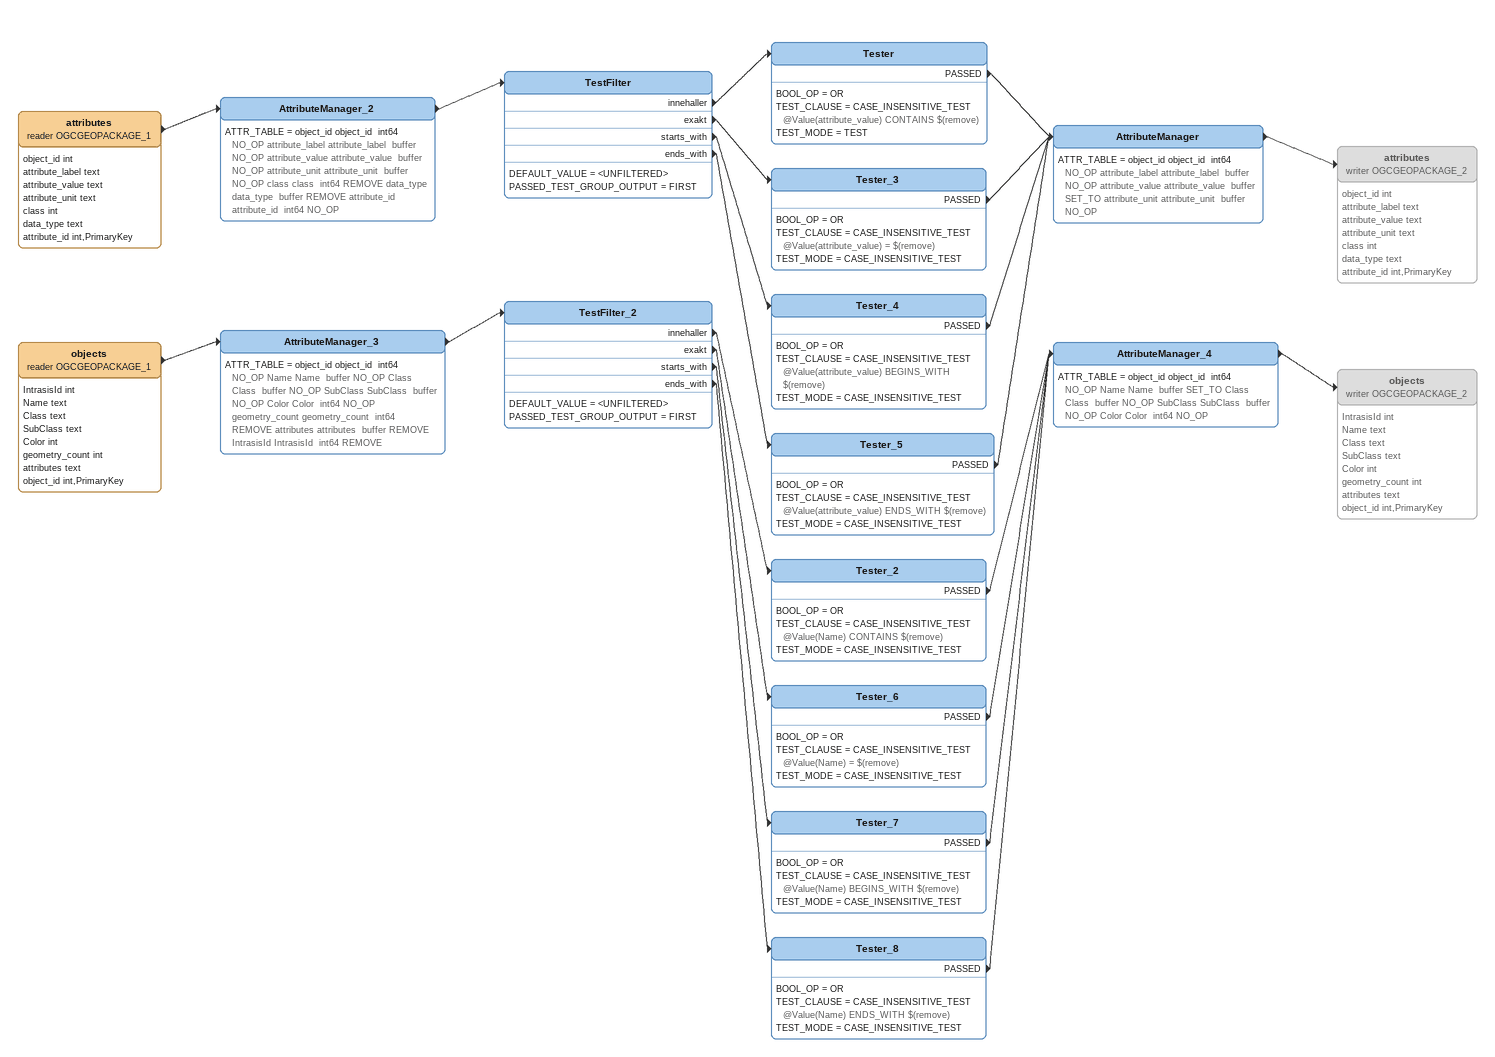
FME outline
attributes (reader OGCGEOPACKAGE_1)
    attributes: object_id int, attribute_label text, attribute_value text, attribute_unit text, class int, data_type text, attribute_id int,PrimaryKey
    -> AttributeManager_2
AttributeManager_2
    ATTR_TABLE = object_id object_id  int64 NO_OP attribute_label attribute_label  buffer NO_OP attribute_value attribute_value  buffer NO_OP attribute_unit attribute_unit  buffer NO_OP class class  int64 REMOVE data_type data_type  buffer REMOVE attribute_id attribute_id  int64 NO_OP
    -> TestFilter
TestFilter
    DEFAULT_VALUE = <UNFILTERED>
    PASSED_TEST_GROUP_OUTPUT = FIRST
    innehaller -> Tester
    exakt -> Tester_3
    starts_with -> Tester_4
    ends_with -> Tester_5
Tester
    BOOL_OP = OR
    TEST_CLAUSE = CASE_INSENSITIVE_TEST @Value(attribute_value) CONTAINS $(remove)
    TEST_MODE = TEST
    PASSED -> AttributeManager
Tester_3
    BOOL_OP = OR
    TEST_CLAUSE = CASE_INSENSITIVE_TEST @Value(attribute_value) = $(remove)
    TEST_MODE = CASE_INSENSITIVE_TEST
    PASSED -> AttributeManager
Tester_4
    BOOL_OP = OR
    TEST_CLAUSE = CASE_INSENSITIVE_TEST @Value(attribute_value) BEGINS_WITH $(remove)
    TEST_MODE = CASE_INSENSITIVE_TEST
    PASSED -> AttributeManager
Tester_5
    BOOL_OP = OR
    TEST_CLAUSE = CASE_INSENSITIVE_TEST @Value(attribute_value) ENDS_WITH $(remove)
    TEST_MODE = CASE_INSENSITIVE_TEST
    PASSED -> AttributeManager
AttributeManager
    ATTR_TABLE = object_id object_id  int64 NO_OP attribute_label attribute_label  buffer NO_OP attribute_value attribute_value  buffer SET_TO attribute_unit attribute_unit  buffer NO_OP
    -> attributes (writer OGCGEOPACKAGE_2)
attributes (writer OGCGEOPACKAGE_2) [off]
    attributes: object_id int, attribute_label text, attribute_value text, attribute_unit text, class int, data_type text, attribute_id int,PrimaryKey
objects (reader OGCGEOPACKAGE_1)
    attributes: IntrasisId int, Name text, Class text, SubClass text, Color int, geometry_count int, attributes text, object_id int,PrimaryKey
    -> AttributeManager_3
AttributeManager_3
    ATTR_TABLE = object_id object_id  int64 NO_OP Name Name  buffer NO_OP Class Class  buffer NO_OP SubClass SubClass  buffer NO_OP Color Color  int64 NO_OP geometry_count geometry_count  int64 REMOVE attributes attributes  buffer REMOVE IntrasisId IntrasisId  int64 REMOVE
    -> TestFilter_2
TestFilter_2
    DEFAULT_VALUE = <UNFILTERED>
    PASSED_TEST_GROUP_OUTPUT = FIRST
    innehaller -> Tester_2
    exakt -> Tester_6
    starts_with -> Tester_7
    ends_with -> Tester_8
Tester_2
    BOOL_OP = OR
    TEST_CLAUSE = CASE_INSENSITIVE_TEST @Value(Name) CONTAINS $(remove)
    TEST_MODE = CASE_INSENSITIVE_TEST
    PASSED -> AttributeManager_4
Tester_6
    BOOL_OP = OR
    TEST_CLAUSE = CASE_INSENSITIVE_TEST @Value(Name) = $(remove)
    TEST_MODE = CASE_INSENSITIVE_TEST
    PASSED -> AttributeManager_4
Tester_7
    BOOL_OP = OR
    TEST_CLAUSE = CASE_INSENSITIVE_TEST @Value(Name) BEGINS_WITH $(remove)
    TEST_MODE = CASE_INSENSITIVE_TEST
    PASSED -> AttributeManager_4
Tester_8
    BOOL_OP = OR
    TEST_CLAUSE = CASE_INSENSITIVE_TEST @Value(Name) ENDS_WITH $(remove)
    TEST_MODE = CASE_INSENSITIVE_TEST
    PASSED -> AttributeManager_4
AttributeManager_4
    ATTR_TABLE = object_id object_id  int64 NO_OP Name Name  buffer SET_TO Class Class  buffer NO_OP SubClass SubClass  buffer NO_OP Color Color  int64 NO_OP
    -> objects (writer OGCGEOPACKAGE_2)
objects (writer OGCGEOPACKAGE_2) [off]
    attributes: IntrasisId int, Name text, Class text, SubClass text, Color int, geometry_count int, attributes text, object_id int,PrimaryKey
